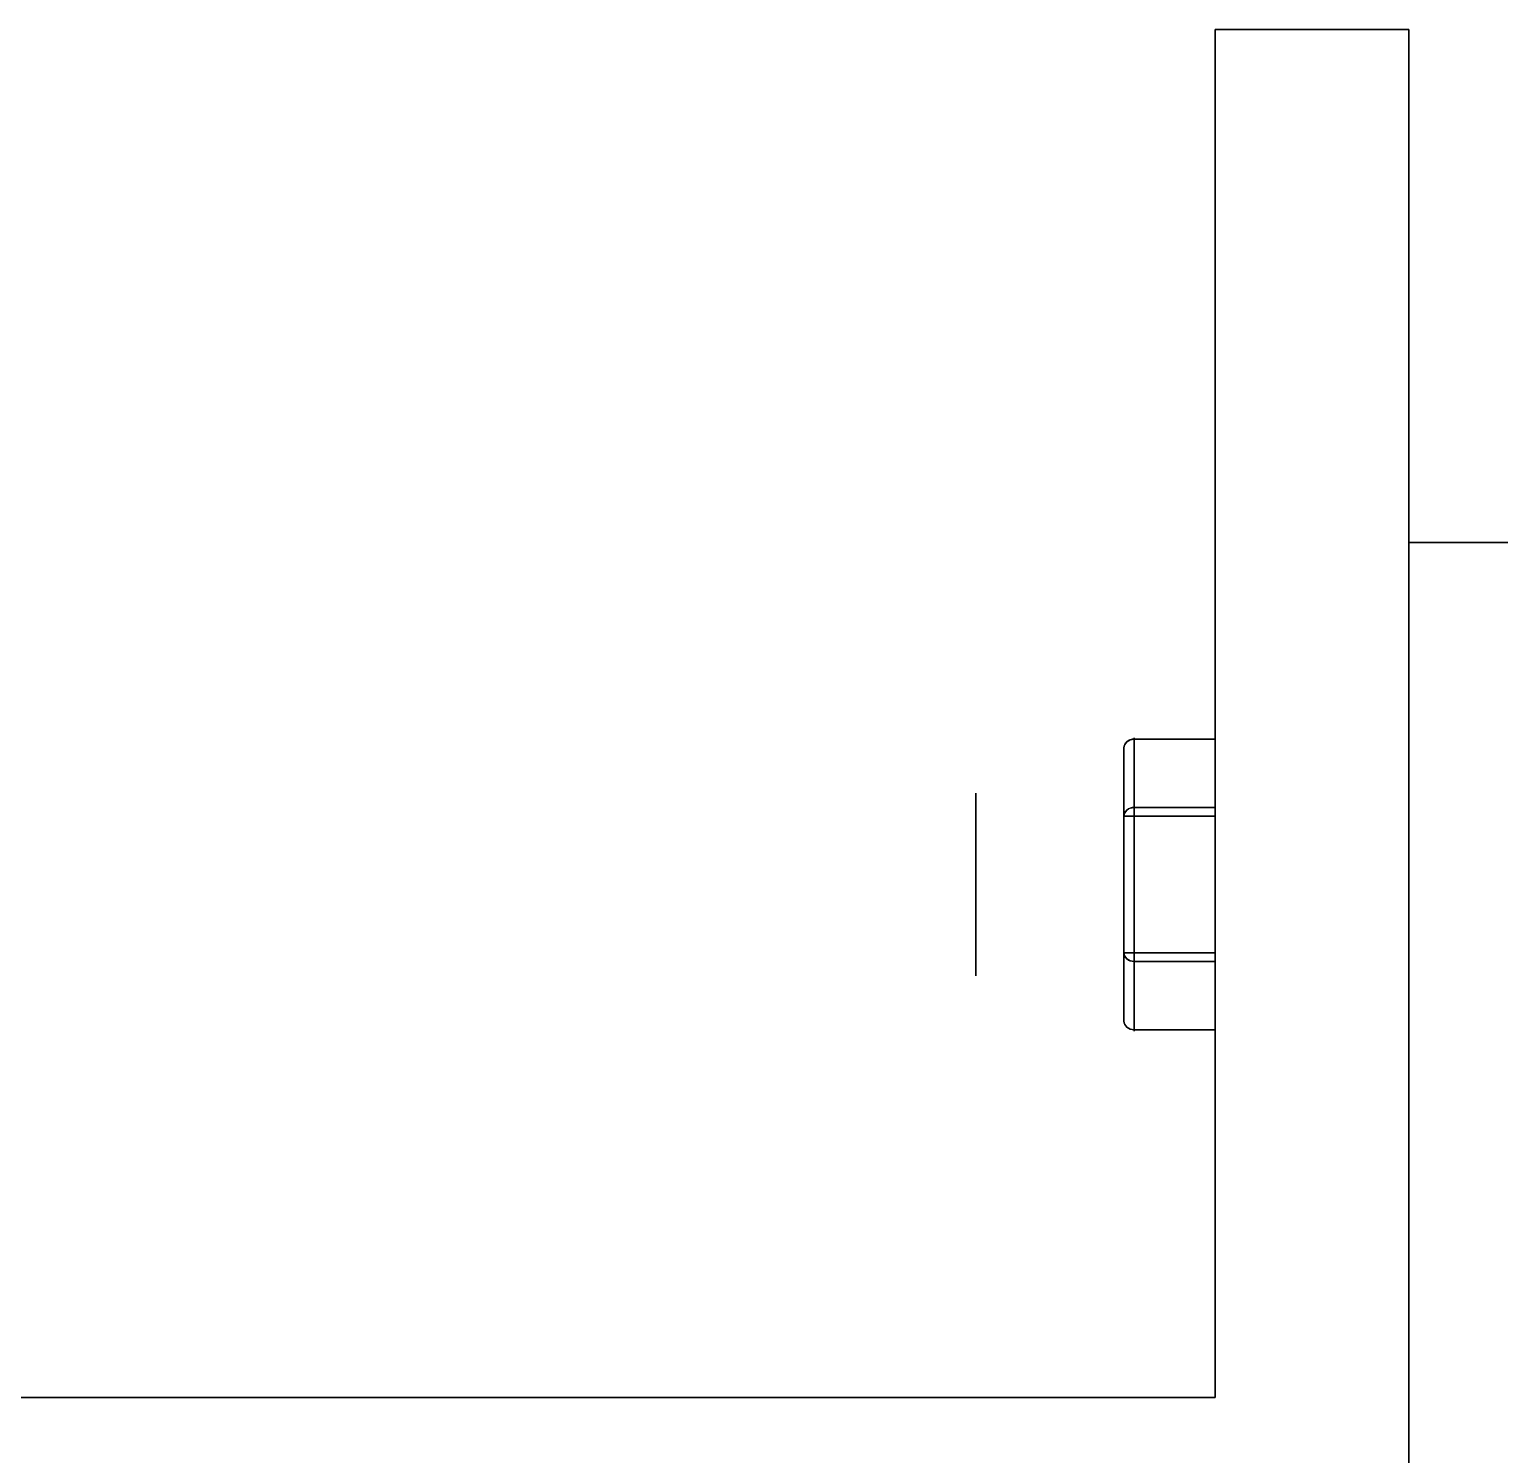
# Model space of a CAD drawing. Header units: millimetres. Extents: x -125 to 1811, y -680 to 320.
# Drawn here: x 4 to 132.9, y 0 to 125 of the extents above; entities that cross this region are included whole.
import ezdxf

# ---------------------------------------------------------------- set-up
doc = ezdxf.new("R2010")
doc.units = ezdxf.units.MM
doc.header["$MEASUREMENT"] = 0

msp = doc.modelspace()

# ---------------------------------------------------------------- linework, layer by layer
for p, q in [((125, 125, 1000), (108, 125, 1000)), ((108, 125), (125, 125)), ((108, 125, 1000), (108, 125)), ((108, 5), (108, 125)), ((108, 125), (125, 125)), ((108, 5, 1000), (108, 125, 1000)), ((108, 125, 1000), (125, 125, 1000)), ((108, 125), (108, 125, 1000)), ((108, 125, 1000), (108, 5, 1000)), ((108, 5), (108, 125)), ((125, 125), (125, 125, 1000)), ((125, 125), (125, -125)), ((125, 125, 1000), (125, -125, 1000)), ((125, -125, 1000), (125, 125, 1000)), ((125, 125), (125, -125)), ((125, 125, 1000), (125, 125)), ((125, 80, 425), (125, -80, 425)), ((136.9, 80, 425), (125, 80, 425)), ((125, 80, 425), (136.9, 80, 425)), ((125, 80, 665), (125, 80, 425)), ((137, 80, 665), (125, 80, 665)), ((125, -80, 665), (125, 80, 665)), ((125, 80, 665), (137, 80, 665)), ((125, -80, 425), (125, 80, 425)), ((125, 80, 665), (125, -80, 665)), ((125, 80, 425), (125, 80, 665)), ((100, 61.98, 625), (100, 55.99, 635.38)), ((100, 61.98, 465), (100, 55.99, 475.38)), ((100, 55.99, 454.62), (100, 61.98, 465)), ((100, 55.99, 475.38), (100, 61.98, 465)), ((100, 61.98, 465), (100, 55.99, 454.62)), ((100, 61.98, 505), (100, 55.99, 515.38)), ((100, 55.99, 494.62), (100, 61.98, 505)), ((100, 55.99, 515.38), (100, 61.98, 505)), ((100, 61.98, 505), (100, 55.99, 494.62)), ((100, 55.99, 534.62), (100, 61.98, 545)), ((100, 61.98, 545), (100, 55.99, 555.38)), ((100, 55.99, 614.62), (100, 61.98, 625)), ((100, 55.99, 635.38), (100, 61.98, 625)), ((100, 61.98, 625), (100, 55.99, 614.62)), ((100, 55.99, 574.62), (100, 61.98, 585)), ((100, 55.99, 595.38), (100, 61.98, 585)), ((100, 61.98, 585), (100, 55.99, 574.62)), ((100, 55.99, 555.38), (100, 61.98, 545)), ((100, 61.98, 545), (100, 55.99, 534.62)), ((100, 61.98, 585), (100, 55.99, 595.38)), ((108, 62.75, 464.56), (100.88, 62.75, 464.56)), ((100.88, 62.75, 464.56), (100.88, 56.75, 454.18)), ((108, 62.75, 624.56), (100.88, 62.75, 624.56)), ((100.88, 62.75, 624.56), (100.88, 56.75, 614.18)), ((100.88, 56.75, 635.82), (100.88, 62.75, 625.44)), ((100.88, 62.75, 625.44), (108, 62.75, 625.44)), ((108, 62.75, 624.56), (100.88, 62.75, 624.56)), ((100.88, 56.75, 475.82), (100.88, 62.75, 465.44)), ((100.88, 62.75, 465.44), (108, 62.75, 465.44)), ((100.88, 62.75, 465.44), (108, 62.75, 465.44)), ((108, 62.75, 464.56), (100.88, 62.75, 464.56)), ((100.88, 56.75, 475.82), (100.88, 62.75, 465.44)), ((100.88, 62.75, 464.56), (100.88, 56.75, 454.18)), ((100.88, 62.75, 505.44), (108, 62.75, 505.44)), ((108, 62.75, 504.56), (100.88, 62.75, 504.56)), ((108, 62.75, 504.56), (100.88, 62.75, 504.56)), ((100.88, 62.75, 504.56), (100.88, 56.75, 494.18)), ((100.88, 56.75, 515.82), (100.88, 62.75, 505.44)), ((100.88, 62.75, 505.44), (108, 62.75, 505.44)), ((100.88, 62.75, 545.44), (108, 62.75, 545.44)), ((108, 62.75, 544.56), (100.88, 62.75, 544.56)), ((100.88, 56.75, 515.82), (100.88, 62.75, 505.44)), ((100.88, 62.75, 504.56), (100.88, 56.75, 494.18)), ((108, 62.75, 544.56), (100.88, 62.75, 544.56)), ((100.88, 62.75, 544.56), (100.88, 56.75, 534.18)), ((100.88, 56.75, 555.82), (100.88, 62.75, 545.44)), ((100.88, 62.75, 545.44), (108, 62.75, 545.44)), ((100.88, 62.75, 544.56), (100.88, 56.75, 534.18)), ((100.88, 56.75, 555.82), (100.88, 62.75, 545.44)), ((100.88, 62.75, 585.44), (108, 62.75, 585.44)), ((108, 62.75, 584.56), (100.88, 62.75, 584.56)), ((100.88, 62.75, 624.56), (100.88, 56.75, 614.18)), ((100.88, 56.75, 595.82), (100.88, 62.75, 585.44)), ((100.88, 62.75, 585.44), (108, 62.75, 585.44)), ((108, 62.75, 584.56), (100.88, 62.75, 584.56)), ((100.88, 62.75, 584.56), (100.88, 56.75, 574.18)), ((100.88, 56.75, 635.82), (100.88, 62.75, 625.44)), ((100.88, 62.75, 625.44), (108, 62.75, 625.44)), ((100.88, 62.75, 584.56), (100.88, 56.75, 574.18)), ((100.88, 56.75, 595.82), (100.88, 62.75, 585.44)), ((108, 56.75, 454.18), (108, 62.75, 464.56)), ((108, 56.75, 614.18), (108, 62.75, 624.56)), ((108, 62.75, 465.44), (108, 56.75, 475.82)), ((108, 56.75, 494.18), (108, 62.75, 504.56)), ((108, 62.75, 505.44), (108, 56.75, 515.82)), ((108, 56.75, 534.18), (108, 62.75, 544.56)), ((108, 62.75, 545.44), (108, 56.75, 555.82)), ((108, 62.75, 585.44), (108, 56.75, 595.82)), ((108, 56.75, 574.18), (108, 62.75, 584.56)), ((108, 62.75, 625.44), (108, 56.75, 635.82)), ((108, 56.75, 555.82), (108, 62.75, 545.44)), ((108, 62.75, 544.56), (108, 56.75, 534.18)), ((108, 56.75, 635.82), (108, 62.75, 625.44)), ((108, 62.75, 624.56), (108, 56.75, 614.18)), ((108, 56.75, 475.82), (108, 62.75, 465.44)), ((108, 62.75, 464.56), (108, 56.75, 454.18)), ((108, 56.75, 595.82), (108, 62.75, 585.44)), ((108, 62.75, 584.56), (108, 56.75, 574.18)), ((108, 56.75, 515.82), (108, 62.75, 505.44)), ((108, 62.75, 504.56), (108, 56.75, 494.18)), ((100.88, 56.75, 454.18), (108, 56.75, 454.18)), ((100.88, 56.75, 614.18), (108, 56.75, 614.18)), ((108, 56.75, 475.82), (100.88, 56.75, 475.82)), ((108, 56.75, 475.82), (100.88, 56.75, 475.82)), ((100.88, 56.75, 454.18), (108, 56.75, 454.18)), ((108, 56.75, 515.82), (100.88, 56.75, 515.82)), ((100.88, 56.75, 494.18), (108, 56.75, 494.18)), ((100.88, 56.75, 494.18), (108, 56.75, 494.18)), ((108, 56.75, 515.82), (100.88, 56.75, 515.82)), ((100.88, 56.75, 534.18), (108, 56.75, 534.18)), ((108, 56.75, 555.82), (100.88, 56.75, 555.82)), ((100.88, 56.75, 534.18), (108, 56.75, 534.18)), ((108, 56.75, 555.82), (100.88, 56.75, 555.82)), ((108, 56.75, 595.82), (100.88, 56.75, 595.82)), ((108, 56.75, 595.82), (100.88, 56.75, 595.82)), ((100.88, 56.75, 574.18), (108, 56.75, 574.18)), ((100.88, 56.75, 574.18), (108, 56.75, 574.18)), ((108, 56.75, 635.82), (100.88, 56.75, 635.82)), ((108, 56.75, 635.82), (100.88, 56.75, 635.82)), ((100.88, 56.75, 614.18), (108, 56.75, 614.18)), ((100, 44.01, 475.38), (100, 55.99, 475.38)), ((100, 55.99, 454.62), (100, 44.01, 454.62)), ((100, 44.01, 454.62), (100, 55.99, 454.62)), ((100, 55.99, 515.38), (100, 44.01, 515.38)), ((100, 44.01, 494.62), (100, 55.99, 494.62)), ((100, 44.01, 534.62), (100, 55.99, 534.62)), ((100, 44.01, 515.38), (100, 55.99, 515.38)), ((100, 55.99, 494.62), (100, 44.01, 494.62)), ((100, 55.99, 555.38), (100, 44.01, 555.38)), ((100, 55.99, 635.38), (100, 44.01, 635.38)), ((100, 44.01, 614.62), (100, 55.99, 614.62)), ((100, 44.01, 635.38), (100, 55.99, 635.38)), ((100, 55.99, 614.62), (100, 44.01, 614.62)), ((100, 44.01, 574.62), (100, 55.99, 574.62)), ((100, 44.01, 595.38), (100, 55.99, 595.38)), ((100, 55.99, 574.62), (100, 44.01, 574.62)), ((100, 44.01, 555.38), (100, 55.99, 555.38)), ((100, 55.99, 534.62), (100, 44.01, 534.62)), ((100, 55.99, 595.38), (100, 44.01, 595.38)), ((100, 55.99, 475.38), (100, 44.01, 475.38)), ((100.88, 55.99, 476.26), (108, 55.99, 476.26)), ((100.88, 44.01, 476.26), (100.88, 55.99, 476.26)), ((100.88, 55.99, 476.26), (108, 55.99, 476.26)), ((100.88, 55.99, 453.74), (100.88, 44.01, 453.74)), ((108, 55.99, 453.74), (100.88, 55.99, 453.74)), ((100.88, 55.99, 453.74), (100.88, 44.01, 453.74)), ((108, 55.99, 453.74), (100.88, 55.99, 453.74)), ((100.88, 44.01, 516.26), (100.88, 55.99, 516.26)), ((100.88, 55.99, 516.26), (108, 55.99, 516.26)), ((100.88, 55.99, 516.26), (108, 55.99, 516.26)), ((100.88, 55.99, 493.74), (100.88, 44.01, 493.74)), ((108, 55.99, 493.74), (100.88, 55.99, 493.74)), ((100.88, 44.01, 556.26), (100.88, 55.99, 556.26)), ((100.88, 55.99, 556.26), (108, 55.99, 556.26)), ((100.88, 55.99, 533.74), (100.88, 44.01, 533.74)), ((108, 55.99, 533.74), (100.88, 55.99, 533.74)), ((108, 55.99, 493.74), (100.88, 55.99, 493.74)), ((100.88, 44.01, 516.26), (100.88, 55.99, 516.26)), ((100.88, 55.99, 493.74), (100.88, 44.01, 493.74)), ((100.88, 55.99, 533.74), (100.88, 44.01, 533.74)), ((108, 55.99, 533.74), (100.88, 55.99, 533.74)), ((100.88, 55.99, 556.26), (108, 55.99, 556.26)), ((100.88, 44.01, 556.26), (100.88, 55.99, 556.26)), ((100.88, 44.01, 596.26), (100.88, 55.99, 596.26)), ((100.88, 55.99, 596.26), (108, 55.99, 596.26)), ((100.88, 55.99, 596.26), (108, 55.99, 596.26)), ((100.88, 44.01, 636.26), (100.88, 55.99, 636.26)), ((100.88, 55.99, 573.74), (100.88, 44.01, 573.74)), ((108, 55.99, 573.74), (100.88, 55.99, 573.74)), ((100.88, 55.99, 613.74), (100.88, 44.01, 613.74)), ((108, 55.99, 573.74), (100.88, 55.99, 573.74)), ((100.88, 55.99, 613.74), (100.88, 44.01, 613.74)), ((108, 55.99, 613.74), (100.88, 55.99, 613.74)), ((100.88, 44.01, 636.26), (100.88, 55.99, 636.26)), ((100.88, 55.99, 636.26), (108, 55.99, 636.26)), ((100.88, 55.99, 636.26), (108, 55.99, 636.26)), ((100.88, 55.99, 573.74), (100.88, 44.01, 573.74)), ((108, 55.99, 613.74), (100.88, 55.99, 613.74)), ((100.88, 44.01, 596.26), (100.88, 55.99, 596.26)), ((100.88, 44.01, 476.26), (100.88, 55.99, 476.26)), ((108, 55.99, 476.26), (108, 44.01, 476.26)), ((108, 44.01, 453.74), (108, 55.99, 453.74)), ((108, 55.99, 516.26), (108, 44.01, 516.26)), ((108, 44.01, 493.74), (108, 55.99, 493.74)), ((108, 55.99, 556.26), (108, 44.01, 556.26)), ((108, 44.01, 533.74), (108, 55.99, 533.74)), ((108, 55.99, 596.26), (108, 44.01, 596.26)), ((108, 44.01, 573.74), (108, 55.99, 573.74)), ((108, 44.01, 613.74), (108, 55.99, 613.74)), ((108, 55.99, 636.26), (108, 44.01, 636.26)), ((108, 44.01, 556.26), (108, 55.99, 556.26)), ((108, 55.99, 533.74), (108, 44.01, 533.74)), ((108, 44.01, 636.26), (108, 55.99, 636.26)), ((108, 55.99, 613.74), (108, 44.01, 613.74)), ((108, 44.01, 476.26), (108, 55.99, 476.26)), ((108, 55.99, 453.74), (108, 44.01, 453.74)), ((108, 44.01, 596.26), (108, 55.99, 596.26)), ((108, 55.99, 573.74), (108, 44.01, 573.74)), ((108, 44.01, 516.26), (108, 55.99, 516.26)), ((108, 55.99, 493.74), (108, 44.01, 493.74)), ((100, 44.01, 635.38), (100, 38.02, 625)), ((100, 38.02, 625), (100, 44.01, 614.62)), ((100, 44.01, 475.38), (100, 38.02, 465)), ((100, 38.02, 465), (100, 44.01, 454.62)), ((100, 38.02, 465), (100, 44.01, 475.38)), ((100, 44.01, 454.62), (100, 38.02, 465)), ((100, 38.02, 505), (100, 44.01, 494.62)), ((100, 44.01, 515.38), (100, 38.02, 505)), ((100, 38.02, 545), (100, 44.01, 534.62)), ((100, 38.02, 505), (100, 44.01, 515.38)), ((100, 44.01, 494.62), (100, 38.02, 505)), ((100, 44.01, 555.38), (100, 38.02, 545)), ((100, 38.02, 625), (100, 44.01, 635.38)), ((100, 44.01, 614.62), (100, 38.02, 625)), ((100, 44.01, 595.38), (100, 38.02, 585)), ((100, 38.02, 585), (100, 44.01, 595.38)), ((100, 44.01, 574.62), (100, 38.02, 585)), ((100, 38.02, 545), (100, 44.01, 555.38)), ((100, 44.01, 534.62), (100, 38.02, 545)), ((100, 38.02, 585), (100, 44.01, 574.62)), ((108, 44.01, 476.26), (100.88, 44.01, 476.26)), ((100.88, 44.01, 453.74), (108, 44.01, 453.74)), ((108, 44.01, 516.26), (100.88, 44.01, 516.26)), ((100.88, 44.01, 493.74), (108, 44.01, 493.74)), ((108, 44.01, 516.26), (100.88, 44.01, 516.26)), ((100.88, 44.01, 493.74), (108, 44.01, 493.74)), ((108, 44.01, 556.26), (100.88, 44.01, 556.26)), ((100.88, 44.01, 533.74), (108, 44.01, 533.74)), ((100.88, 44.01, 533.74), (108, 44.01, 533.74)), ((108, 44.01, 556.26), (100.88, 44.01, 556.26)), ((108, 44.01, 596.26), (100.88, 44.01, 596.26)), ((108, 44.01, 596.26), (100.88, 44.01, 596.26)), ((100.88, 44.01, 573.74), (108, 44.01, 573.74)), ((100.88, 44.01, 573.74), (108, 44.01, 573.74)), ((100.88, 44.01, 613.74), (108, 44.01, 613.74)), ((108, 44.01, 636.26), (100.88, 44.01, 636.26)), ((108, 44.01, 636.26), (100.88, 44.01, 636.26)), ((100.88, 44.01, 613.74), (108, 44.01, 613.74)), ((108, 44.01, 476.26), (100.88, 44.01, 476.26)), ((100.88, 44.01, 453.74), (108, 44.01, 453.74)), ((100.88, 37.25, 625.44), (100.88, 43.25, 635.82)), ((100.88, 43.25, 635.82), (108, 43.25, 635.82)), ((100.88, 43.25, 614.18), (100.88, 37.25, 624.56)), ((108, 43.25, 614.18), (100.88, 43.25, 614.18)), ((100.88, 37.25, 625.44), (100.88, 43.25, 635.82)), ((100.88, 43.25, 614.18), (100.88, 37.25, 624.56)), ((100.88, 43.25, 454.18), (100.88, 37.25, 464.56)), ((108, 43.25, 454.18), (100.88, 43.25, 454.18)), ((100.88, 37.25, 465.44), (100.88, 43.25, 475.82)), ((100.88, 43.25, 454.18), (100.88, 37.25, 464.56)), ((108, 43.25, 494.18), (100.88, 43.25, 494.18)), ((100.88, 43.25, 494.18), (100.88, 37.25, 504.56)), ((108, 43.25, 494.18), (100.88, 43.25, 494.18)), ((100.88, 37.25, 505.44), (100.88, 43.25, 515.82)), ((100.88, 43.25, 515.82), (108, 43.25, 515.82)), ((100.88, 43.25, 515.82), (108, 43.25, 515.82)), ((100.88, 43.25, 494.18), (100.88, 37.25, 504.56)), ((100.88, 37.25, 545.44), (100.88, 43.25, 555.82)), ((100.88, 43.25, 555.82), (108, 43.25, 555.82)), ((108, 43.25, 534.18), (100.88, 43.25, 534.18)), ((100.88, 43.25, 555.82), (108, 43.25, 555.82)), ((100.88, 37.25, 505.44), (100.88, 43.25, 515.82)), ((100.88, 43.25, 534.18), (100.88, 37.25, 544.56)), ((100.88, 43.25, 534.18), (100.88, 37.25, 544.56)), ((108, 43.25, 534.18), (100.88, 43.25, 534.18)), ((100.88, 37.25, 545.44), (100.88, 43.25, 555.82)), ((100.88, 43.25, 595.82), (108, 43.25, 595.82)), ((108, 43.25, 574.18), (100.88, 43.25, 574.18)), ((100.88, 37.25, 585.44), (100.88, 43.25, 595.82)), ((100.88, 43.25, 595.82), (108, 43.25, 595.82)), ((100.88, 43.25, 574.18), (100.88, 37.25, 584.56)), ((108, 43.25, 574.18), (100.88, 43.25, 574.18)), ((100.88, 37.25, 585.44), (100.88, 43.25, 595.82)), ((100.88, 43.25, 635.82), (108, 43.25, 635.82)), ((100.88, 43.25, 574.18), (100.88, 37.25, 584.56)), ((108, 43.25, 614.18), (100.88, 43.25, 614.18)), ((100.88, 37.25, 465.44), (100.88, 43.25, 475.82)), ((100.88, 43.25, 475.82), (108, 43.25, 475.82)), ((100.88, 43.25, 475.82), (108, 43.25, 475.82)), ((108, 43.25, 454.18), (100.88, 43.25, 454.18)), ((108, 43.25, 635.82), (108, 37.25, 625.44)), ((108, 37.25, 624.56), (108, 43.25, 614.18)), ((108, 37.25, 464.56), (108, 43.25, 454.18)), ((108, 37.25, 504.56), (108, 43.25, 494.18)), ((108, 43.25, 515.82), (108, 37.25, 505.44)), ((108, 43.25, 555.82), (108, 37.25, 545.44)), ((108, 37.25, 544.56), (108, 43.25, 534.18)), ((108, 43.25, 595.82), (108, 37.25, 585.44)), ((108, 37.25, 584.56), (108, 43.25, 574.18)), ((108, 43.25, 475.82), (108, 37.25, 465.44)), ((108, 37.25, 545.44), (108, 43.25, 555.82)), ((108, 43.25, 534.18), (108, 37.25, 544.56)), ((108, 37.25, 625.44), (108, 43.25, 635.82)), ((108, 43.25, 614.18), (108, 37.25, 624.56)), ((108, 37.25, 465.44), (108, 43.25, 475.82)), ((108, 43.25, 454.18), (108, 37.25, 464.56)), ((108, 37.25, 585.44), (108, 43.25, 595.82)), ((108, 43.25, 574.18), (108, 37.25, 584.56)), ((108, 37.25, 505.44), (108, 43.25, 515.82)), ((108, 43.25, 494.18), (108, 37.25, 504.56)), ((108, 37.25, 625.44), (100.88, 37.25, 625.44)), ((100.88, 37.25, 624.56), (108, 37.25, 624.56)), ((100.88, 37.25, 464.56), (108, 37.25, 464.56)), ((100.88, 37.25, 504.56), (108, 37.25, 504.56)), ((108, 37.25, 505.44), (100.88, 37.25, 505.44)), ((100.88, 37.25, 504.56), (108, 37.25, 504.56)), ((108, 37.25, 505.44), (100.88, 37.25, 505.44)), ((108, 37.25, 545.44), (100.88, 37.25, 545.44)), ((108, 37.25, 545.44), (100.88, 37.25, 545.44)), ((100.88, 37.25, 544.56), (108, 37.25, 544.56)), ((100.88, 37.25, 544.56), (108, 37.25, 544.56)), ((108, 37.25, 585.44), (100.88, 37.25, 585.44)), ((108, 37.25, 585.44), (100.88, 37.25, 585.44)), ((100.88, 37.25, 584.56), (108, 37.25, 584.56)), ((100.88, 37.25, 584.56), (108, 37.25, 584.56)), ((108, 37.25, 625.44), (100.88, 37.25, 625.44)), ((100.88, 37.25, 624.56), (108, 37.25, 624.56)), ((108, 37.25, 465.44), (100.88, 37.25, 465.44)), ((100.88, 37.25, 464.56), (108, 37.25, 464.56)), ((108, 37.25, 465.44), (100.88, 37.25, 465.44)), ((-108, 5), (108, 5)), ((-108, 5, 1000), (108, 5, 1000)), ((108, 5, 1000), (-108, 5, 1000)), ((-108, 5), (108, 5)), ((108, 5), (108, 5, 1000)), ((108, 5, 1000), (108, 5))]:
    msp.add_line(p, q)
at = {"extrusion": (-1, 0, 0)}
for centre in [(-50, 625, -87), (-50, 505, -87), (-50, 465, -87), (-50, 545, -87), (-50, 585, -87)]:
    msp.add_circle(centre, 8, dxfattribs=at)
at = {"extrusion": (-3.02223e-10, -0.5, 0.866025)}
for centre in [(100.88, 366.18, 510.28), (100.88, 346.18, 475.63)]:
    msp.add_arc(centre, 0.882, 90, 180, dxfattribs=at)
at = {"extrusion": (-1.4058e-10, 0.5, 0.866025)}
msp.add_arc((-100.88, 258.82, 572.26), 0.882, 270, 360, dxfattribs=at)
at = {"extrusion": (2.66724e-13, 0.5, -0.866025)}
msp.add_arc((-100.88, 366.18, -510.28), 0.882, 360, 90, dxfattribs=at)
at = {"extrusion": (-3.02088e-10, -0.5, 0.866025)}
for centre in [(100.88, 286.18, 371.71), (100.88, 306.18, 406.35)]:
    msp.add_arc(centre, 0.882, 90, 180, dxfattribs=at)
at = {"extrusion": (-1.40445e-10, 0.5, 0.866025)}
msp.add_arc((-100.88, 178.82, 433.69), 0.882, 270, 0, dxfattribs=at)
at = {"extrusion": (-2.66811e-15, 0.5, -0.866025)}
msp.add_arc((-100.88, 286.18, -371.71), 0.882, 0, 90, dxfattribs=at)
at = {"extrusion": (-3.02088e-10, -0.5, -0.866025)}
for centre in [(100.88, 178.82, -433.69), (100.88, 198.82, -468.33)]:
    msp.add_arc(centre, 0.882, 180, 270, dxfattribs=at)
at = {"extrusion": (-1.40541e-10, 0.5, 0.866025)}
msp.add_arc((-100.88, 198.82, 468.33), 0.882, 270, 0, dxfattribs=at)
at = {"extrusion": (8.86499e-14, 0.5, -0.866025)}
msp.add_arc((-100.88, 306.18, -406.35), 0.882, 360, 90, dxfattribs=at)
at = {"extrusion": (-3.02223e-10, -0.5, -0.866025)}
msp.add_arc((100.88, 218.82, -502.97), 0.882, 180, 270, dxfattribs=at)
at = {"extrusion": (-1.40312e-10, 0.5, 0.866025)}
msp.add_arc((-100.88, 218.82, 502.97), 0.882, 270, 0, dxfattribs=at)
at = {"extrusion": (-2.21195e-14, 0.5, -0.866025)}
msp.add_arc((-100.88, 326.18, -440.99), 0.882, 0, 90, dxfattribs=at)
at = {"extrusion": (-3.01953e-10, -0.5, 0.866025)}
msp.add_arc((100.88, 326.18, 440.99), 0.882, 90, 180, dxfattribs=at)
at = {"extrusion": (-3.01954e-10, -0.5, -0.866025)}
for centre in [(100.88, 258.82, -572.26), (100.88, 238.82, -537.62)]:
    msp.add_arc(centre, 0.882, 180, 270, dxfattribs=at)
at = {"extrusion": (-1.40588e-10, 0.5, 0.866025)}
msp.add_arc((-100.88, 238.82, 537.62), 0.882, 270, 360, dxfattribs=at)
at = {"extrusion": (-2.44433e-14, 0.5, -0.866025)}
msp.add_arc((-100.88, 346.18, -475.63), 0.882, 0, 90, dxfattribs=at)
at = {"extrusion": (1, -1.20214e-13, -8.4415e-24)}
for centre in [(61.98, 625, 100.88), (61.98, 465, 100.88)]:
    msp.add_arc(centre, 0.882, 330, 30, dxfattribs=at)
at = {"extrusion": (-1, -1.20214e-13, -8.4415e-24)}
for centre in [(-61.98, 625, -100.88), (-61.98, 465, -100.88)]:
    msp.add_arc(centre, 0.882, 150, 210, dxfattribs=at)
at = {"extrusion": (1, -1.20214e-13, -8.43957e-24)}
for centre in [(61.98, 505, 100.88), (61.98, 585, 100.88)]:
    msp.add_arc(centre, 0.882, 330, 30, dxfattribs=at)
at = {"extrusion": (1, -1.20214e-13, -8.43763e-24)}
msp.add_arc((61.98, 545, 100.88), 0.882, 330, 30, dxfattribs=at)
at = {"extrusion": (-1, -1.20214e-13, -8.43957e-24)}
for centre in [(-61.98, 505, -100.88), (-61.98, 585, -100.88)]:
    msp.add_arc(centre, 0.882, 150, 210, dxfattribs=at)
at = {"extrusion": (-1, 1.20214e-13, 8.43763e-24)}
msp.add_arc((-61.98, 545, -100.88), 0.882, 150, 210, dxfattribs=at)
at = {"extrusion": (-1, 1.20214e-13, 8.4415e-24)}
for centre in [(-61.98, 625, -108), (-61.98, 545, -108), (-61.98, 585, -108), (-61.98, 545, -108), (-61.98, 625, -108), (-61.98, 585, -108)]:
    msp.add_arc(centre, 0.882, 150, 210, dxfattribs=at)
at = {"extrusion": (-1, 0, 0)}
for centre, radius, start, end in [((-61.98, 465, -108), 0.882, 150, 210), ((-61.98, 505, -108), 0.882, 150, 210), ((-61.98, 465, -108), 0.882, 150, 210), ((-61.98, 505, -108), 0.882, 150, 210), ((-55.99, 635.38, -100.88), 0.882, 120.771, 150), ((-55.99, 475.38, -100.88), 0.882, 120.771, 150), ((-55.99, 494.62, -100.88), 0.882, 210, 240.771), ((-55.99, 534.62, -100.88), 0.882, 210, 240.771), ((-55.99, 555.38, -100.88), 0.882, 120.771, 150), ((-55.99, 614.62, -100.88), 0.882, 210, 240.771), ((-55.99, 454.62, -100.88), 0.882, 210, 240.771), ((-55.99, 475.38, -108), 0.882, 90, 150), ((-55.99, 454.62, -108), 0.882, 210, 270), ((-55.99, 494.62, -108), 0.882, 210, 270), ((-55.99, 534.62, -108), 0.882, 210, 270), ((-55.99, 555.38, -108), 0.882, 90, 150), ((-55.99, 595.38, -108), 0.882, 90, 150), ((-55.99, 574.62, -108), 0.882, 210, 270), ((-55.99, 614.62, -108), 0.882, 210, 270), ((-55.99, 555.38, -108), 0.882, 90, 150), ((-55.99, 534.62, -108), 0.882, 210, 270), ((-55.99, 614.62, -108), 0.882, 210, 270), ((-55.99, 475.38, -108), 0.882, 90, 150), ((-55.99, 454.62, -108), 0.882, 210, 270), ((-55.99, 595.38, -108), 0.882, 90, 150), ((-55.99, 574.62, -108), 0.882, 210, 270), ((-55.99, 494.62, -108), 0.882, 210, 270), ((-55.99, 475.38, -100.88), 0.882, 90, 120.771), ((-55.99, 494.62, -100.88), 0.882, 240.771, 270), ((-55.99, 534.62, -100.88), 0.882, 240.771, 270), ((-50, 465, -100), 8, 90, 118.2456), ((-50, 625, -100), 8, 90, 118.2456), ((-50, 505, -100), 8, 90, 118.2456), ((-50, 625, -100), 8, 271.5335, 21.0753), ((-44.01, 534.62, -100.88), 0.882, 270, 306.5202), ((-44.01, 454.62, -100.88), 0.882, 270, 306.5202), ((-44.01, 555.38, -100.88), 0.882, 66.5202, 90), ((-44.01, 475.38, -100.88), 0.882, 66.5202, 90), ((-44.01, 494.62, -108), 0.882, 270, 330), ((-44.01, 515.38, -108), 0.882, 30, 90), ((-44.01, 534.62, -108), 0.882, 270, 330), ((-44.01, 555.38, -108), 0.882, 30, 90), ((-44.01, 595.38, -108), 0.882, 30, 90), ((-44.01, 635.38, -108), 0.882, 30, 90), ((-44.01, 614.62, -108), 0.882, 270, 330), ((-44.01, 475.38, -108), 0.882, 30, 90), ((-44.01, 454.62, -108), 0.882, 270, 330), ((-44.01, 555.38, -108), 0.882, 30, 90), ((-44.01, 534.62, -108), 0.882, 270, 330), ((-44.01, 635.38, -108), 0.882, 30, 90), ((-44.01, 614.62, -108), 0.882, 270, 330), ((-44.01, 475.38, -108), 0.882, 30, 90), ((-44.01, 454.62, -108), 0.882, 270, 330), ((-44.01, 595.38, -108), 0.882, 30, 90), ((-44.01, 574.62, -108), 0.882, 270, 330), ((-44.01, 515.38, -108), 0.882, 30, 90), ((-44.01, 494.62, -108), 0.882, 270, 330), ((-44.01, 475.38, -100.88), 0.882, 30, 66.5202), ((-44.01, 494.62, -100.88), 0.882, 306.5202, 330), ((-44.01, 534.62, -100.88), 0.882, 306.5202, 330), ((-44.01, 614.62, -100.88), 0.882, 306.5202, 330), ((-44.01, 454.62, -100.88), 0.882, 306.5202, 330), ((-38.02, 465, -100.88), 0.882, 9.4895, 30), ((-38.02, 625, -100.88), 0.882, 330, 9.4895), ((-38.02, 625, -100.88), 0.882, 9.4895, 30), ((-38.02, 585, -100.88), 0.882, 330, 9.4895), ((-38.02, 505, -108), 0.882, 330, 30), ((-38.02, 545, -108), 0.882, 330, 30), ((-38.02, 625, -108), 0.882, 330, 30), ((-38.02, 465, -108), 0.882, 330, 30), ((-38.02, 545, -108), 0.882, 330, 30), ((-38.02, 625, -108), 0.882, 330, 30), ((-38.02, 465, -108), 0.882, 330, 30), ((-38.02, 505, -108), 0.882, 330, 30)]:
    msp.add_arc(centre, radius, start, end, dxfattribs=at)
at = {"extrusion": (1, 0, 0)}
for centre, start, end in [((50, 465, 100), 270, 90), ((50, 505, 100), 270, 90), ((50, 585, 100), 270, 90), ((50, 545, 100), 270, 90), ((50, 625, 100), 90, 270)]:
    msp.add_arc(centre, 8, start, end, dxfattribs=at)
at = {"extrusion": (1, -3.55271e-15, 2.36658e-29)}
msp.add_arc((50, 625, 100), 8, 270, 90, dxfattribs=at)
at = {"extrusion": (-1, -2.4455e-15, 2.78372e-15)}
for centre in [(-50, 465, -100), (-50, 625, -100), (-50, 505, -100), (-50, 545, -100), (-50, 585, -100)]:
    msp.add_arc(centre, 8, 271.5335, 172.717, dxfattribs=at)
at = {"extrusion": (3.02216e-10, 0.5, -0.866025)}
for centre in [(-100.88, 366.18, -522.26), (-100.88, 306.18, -418.33), (-100.88, 326.18, -452.97), (-100.88, 346.18, -487.62)]:
    msp.add_arc(centre, 0.882, 360, 90, dxfattribs=at)
at = {"extrusion": (-5.73212e-14, -0.5, 0.866025)}
msp.add_arc((100.88, 366.18, 522.26), 0.882, 90, 180, dxfattribs=at)
at = {"extrusion": (-9.67834e-14, -0.5, 0.866025)}
msp.add_arc((100.88, 286.18, 383.69), 0.882, 90, 180, dxfattribs=at)
at = {"extrusion": (3.02121e-10, 0.5, -0.866025)}
msp.add_arc((-100.88, 286.18, -383.69), 0.882, 360, 90, dxfattribs=at)
at = {"extrusion": (3.01986e-10, 0.5, 0.866025)}
msp.add_arc((-100.88, 178.82, 421.71), 0.882, 270, 0, dxfattribs=at)
at = {"extrusion": (3.01851e-10, 0.5, 0.866025)}
msp.add_arc((-100.88, 198.82, 456.35), 0.882, 270, 360, dxfattribs=at)
at = {"extrusion": (-6.53686e-14, -0.5, 0.866025)}
for centre in [(100.88, 306.18, 418.33), (100.88, 326.18, 452.97), (100.88, 346.18, 487.62)]:
    msp.add_arc(centre, 0.882, 90, 180, dxfattribs=at)
at = {"extrusion": (-3.0193e-10, -0.5, -0.866025)}
msp.add_arc((100.88, 198.82, -456.35), 0.882, 180, 270, dxfattribs=at)
at = {"extrusion": (-3.01835e-10, -0.5, -0.866025)}
for centre in [(100.88, 218.82, -490.99), (100.88, 258.82, -560.28), (100.88, 238.82, -525.63)]:
    msp.add_arc(centre, 0.882, 180, 270, dxfattribs=at)
at = {"extrusion": (3.01947e-10, 0.5, 0.866025)}
for centre in [(-100.88, 218.82, 490.99), (-100.88, 238.82, 525.63)]:
    msp.add_arc(centre, 0.882, 270, 360, dxfattribs=at)
at = {"extrusion": (3.02216e-10, 0.5, 0.866025)}
msp.add_arc((-100.88, 258.82, 560.28), 0.882, 270, 0, dxfattribs=at)
at = {"extrusion": (-3.01986e-10, -0.5, -0.866025)}
msp.add_arc((100.88, 178.82, -421.71), 0.882, 180, 270, dxfattribs=at)
at = {"extrusion": (1, 6.0107e-14, 1.04108e-13)}
for centre in [(55.99, 475.38, 100.88), (55.99, 515.38, 100.88), (55.99, 555.38, 100.88), (55.99, 595.38, 100.88)]:
    msp.add_arc(centre, 0.882, 30, 90, dxfattribs=at)
at = {"extrusion": (1, 6.0107e-14, -1.04108e-13)}
for centre in [(55.99, 454.62, 100.88), (55.99, 494.62, 100.88), (55.99, 534.62, 100.88), (55.99, 574.62, 100.88), (55.99, 614.62, 100.88)]:
    msp.add_arc(centre, 0.882, 270, 330, dxfattribs=at)
at = {"extrusion": (-1, -3.54455e-13, -3.49717e-13)}
for centre in [(-55.99, 515.38, -100.88), (-55.99, 595.38, -100.88)]:
    msp.add_arc(centre, 0.882, 120.771, 150, dxfattribs=at)
at = {"extrusion": (1, 1.61056e-14, 6.0107e-14)}
for centre, start, end in [((55.99, 635.38, 100.88), 30, 90), ((44.01, 454.62, 100.88), 210, 270)]:
    msp.add_arc(centre, 0.882, start, end, dxfattribs=at)
at = {"extrusion": (-1, 3.15731e-13, -3.20009e-13)}
msp.add_arc((-55.99, 574.62, -100.88), 0.882, 210, 240.771, dxfattribs=at)
at = {"extrusion": (-1, 6.0107e-14, 1.04108e-13)}
msp.add_arc((-55.99, 515.38, -108), 0.882, 90, 150, dxfattribs=at)
msp.add_arc((-55.99, 515.38, -108), 0.882, 90, 150, dxfattribs=at)
at = {"extrusion": (-1, -6.0107e-14, -1.04108e-13)}
for centre, start, end in [((-55.99, 635.38, -108), 90, 150), ((-55.99, 635.38, -108), 90, 150), ((-44.01, 574.62, -108), 270, 330)]:
    msp.add_arc(centre, 0.882, start, end, dxfattribs=at)
at = {"extrusion": (-3.02092e-10, 1, 6.32436e-14)}
msp.add_arc((-100.88, 635.38, 55.99), 0.882, 0, 90, dxfattribs=at)
at = {"extrusion": (-3.02081e-10, 1, 3.57496e-14)}
msp.add_arc((-100.88, 475.38, 55.99), 0.882, 0, 90, dxfattribs=at)
at = {"extrusion": (0, -1, 0)}
for centre, start, end in [((100.88, 454.62, -55.99), 180, 270), ((100.88, 494.62, -55.99), 180, 270), ((100.88, 534.62, -55.99), 180, 270), ((100.88, 614.62, -55.99), 180, 270), ((100.88, 574.62, -55.99), 180, 270), ((100.88, 475.38, -55.99), 90, 180)]:
    msp.add_arc(centre, 0.882, start, end, dxfattribs=at)
at = {"extrusion": (6.73535e-14, -1, -1.07618e-13)}
msp.add_arc((100.88, 515.38, -55.99), 0.882, 90, 180, dxfattribs=at)
at = {"extrusion": (-3.02132e-10, 1, 1.59473e-13)}
msp.add_arc((-100.88, 515.38, 55.99), 0.882, 0, 90, dxfattribs=at)
at = {"extrusion": (0, 1, 0)}
for centre, start, end in [((-100.88, 494.62, 55.99), 270, 0), ((-100.88, 534.62, 55.99), 270, 0), ((-100.88, 614.62, 55.99), 270, 0), ((-100.88, 574.62, 55.99), 270, 0), ((-100.88, 454.62, 55.99), 270, 0), ((-100.88, 515.38, 44.01), 0, 90), ((-100.88, 555.38, 44.01), 0, 90), ((-100.88, 635.38, 44.01), 0, 90), ((-100.88, 595.38, 44.01), 0, 90), ((-100.88, 475.38, 44.01), 0, 90)]:
    msp.add_arc(centre, 0.882, start, end, dxfattribs=at)
at = {"extrusion": (1.13884e-14, -1, -2.7494e-14)}
for centre in [(100.88, 555.38, -55.99), (100.88, 595.38, -55.99)]:
    msp.add_arc(centre, 0.882, 90, 180, dxfattribs=at)
at = {"extrusion": (-3.02096e-10, 1, 9.87904e-14)}
for centre in [(-100.88, 555.38, 55.99), (-100.88, 595.38, 55.99)]:
    msp.add_arc(centre, 0.882, 0, 90, dxfattribs=at)
at = {"extrusion": (1.70826e-14, -1, -4.12411e-14)}
msp.add_arc((100.88, 635.38, -55.99), 0.882, 90, 180, dxfattribs=at)
at = {"extrusion": (-1, -1.1927e-13, -4.33435e-13)}
for centre in [(-55.99, 635.38, -100.88), (-55.99, 515.38, -100.88), (-55.99, 555.38, -100.88), (-55.99, 595.38, -100.88)]:
    msp.add_arc(centre, 0.882, 90, 120.771, dxfattribs=at)
at = {"extrusion": (-1, 1.25636e-13, -4.81825e-13)}
for centre in [(-55.99, 614.62, -100.88), (-55.99, 454.62, -100.88)]:
    msp.add_arc(centre, 0.882, 240.771, 270, dxfattribs=at)
at = {"extrusion": (-1, -1.25636e-13, 4.81825e-13)}
msp.add_arc((-55.99, 574.62, -100.88), 0.882, 240.771, 270, dxfattribs=at)
at = {"extrusion": (-1, 1.0958e-14, 2.86341e-14)}
for centre in [(-50, 545, -100), (-50, 585, -100)]:
    msp.add_arc(centre, 8, 90, 118.2456, dxfattribs=at)
at = {"extrusion": (1, 3.55271e-15, -2.52435e-29)}
for centre in [(50, 465, 100), (50, 505, 100), (50, 585, 100), (50, 545, 100)]:
    msp.add_arc(centre, 8, 90, 270, dxfattribs=at)
at = {"extrusion": (-1, -3.55271e-15, 1.26218e-29)}
for centre in [(-50, 465, -100), (-50, 505, -100), (-50, 545, -100), (-50, 585, -100)]:
    msp.add_arc(centre, 8, 271.5335, 21.0753, dxfattribs=at)
at = {"extrusion": (3.02235e-10, -0.5, -0.866025)}
for centre in [(100.88, 279.57, -572.26), (100.88, 219.57, -468.33), (100.88, 239.57, -502.97), (100.88, 259.57, -537.62)]:
    msp.add_arc(centre, 0.882, 90, 180, dxfattribs=at)
at = {"extrusion": (3.02235e-10, -0.5, 0.866025)}
msp.add_arc((100.88, 345.43, 510.28), 0.882, 180, 270, dxfattribs=at)
at = {"extrusion": (3.0214e-10, -0.5, -0.866025)}
msp.add_arc((100.88, 199.57, -433.69), 0.882, 90, 180, dxfattribs=at)
at = {"extrusion": (3.02005e-10, -0.5, 0.866025)}
msp.add_arc((100.88, 265.43, 371.71), 0.882, 180, 270, dxfattribs=at)
at = {"extrusion": (1.70826e-14, 1, 4.12411e-14)}
for centre in [(-100.88, 454.62, 44.01), (-100.88, 614.62, 44.01)]:
    msp.add_arc(centre, 0.882, 270, 0, dxfattribs=at)
at = {"extrusion": (-3.01963e-10, 0.5, 0.866025)}
for centre in [(-100.88, 219.57, 468.33), (-100.88, 239.57, 502.97), (-100.88, 259.57, 537.62), (-100.88, 239.57, 490.99)]:
    msp.add_arc(centre, 0.882, 360, 90, dxfattribs=at)
at = {"extrusion": (-5.6942e-15, -1, 1.3747e-14)}
for centre in [(100.88, 515.38, -44.01), (100.88, 635.38, -44.01), (100.88, 555.38, -44.01), (100.88, 595.38, -44.01), (100.88, 475.38, -44.01)]:
    msp.add_arc(centre, 0.882, 90, 180, dxfattribs=at)
at = {"extrusion": (3.01871e-10, -0.5, 0.866025)}
msp.add_arc((100.88, 285.43, 406.35), 0.882, 180, 270, dxfattribs=at)
at = {"extrusion": (3.01966e-10, -0.5, 0.866025)}
for centre in [(100.88, 305.43, 440.99), (100.88, 325.43, 475.63)]:
    msp.add_arc(centre, 0.882, 180, 270, dxfattribs=at)
at = {"extrusion": (-3.02058e-10, -1, 1.92385e-14)}
msp.add_arc((100.88, 494.62, -44.01), 0.882, 180, 270, dxfattribs=at)
at = {"extrusion": (1.70673e-13, 0.5, -0.866025)}
msp.add_arc((-100.88, 285.43, -406.35), 0.882, 270, 360, dxfattribs=at)
at = {"extrusion": (-2.51354e-14, 1, -3.31882e-14)}
msp.add_arc((-100.88, 494.62, 44.01), 0.882, 270, 0, dxfattribs=at)
at = {"extrusion": (3.08296e-14, 1, 4.69353e-14)}
for centre in [(-100.88, 534.62, 44.01), (-100.88, 574.62, 44.01)]:
    msp.add_arc(centre, 0.882, 270, 0, dxfattribs=at)
at = {"extrusion": (-3.02059e-10, -1, -3.81082e-14)}
msp.add_arc((100.88, 534.62, -44.01), 0.882, 180, 270, dxfattribs=at)
at = {"extrusion": (2.38838e-14, 0.5, -0.866025)}
msp.add_arc((-100.88, 305.43, -440.99), 0.882, 270, 0, dxfattribs=at)
at = {"extrusion": (-3.02233e-10, 0.5, 0.866025)}
for centre in [(-100.88, 279.57, 572.26), (-100.88, 279.57, 560.28), (-100.88, 259.57, 525.63)]:
    msp.add_arc(centre, 0.882, 360, 90, dxfattribs=at)
at = {"extrusion": (-3.02095e-10, -1, -4.14438e-14)}
for centre in [(100.88, 614.62, -44.01), (100.88, 574.62, -44.01), (100.88, 454.62, -44.01)]:
    msp.add_arc(centre, 0.882, 180, 270, dxfattribs=at)
at = {"extrusion": (3.11049e-13, 0.5, -0.866025)}
msp.add_arc((-100.88, 345.43, -510.28), 0.882, 270, 360, dxfattribs=at)
at = {"extrusion": (4.16999e-14, 0.5, -0.866025)}
msp.add_arc((-100.88, 325.43, -475.63), 0.882, 270, 0, dxfattribs=at)
at = {"extrusion": (2.10135e-13, 0.5, -0.866025)}
msp.add_arc((-100.88, 265.43, -371.71), 0.882, 270, 0, dxfattribs=at)
at = {"extrusion": (-3.02058e-10, 0.5, 0.866025)}
msp.add_arc((-100.88, 199.57, 433.69), 0.882, 360, 90, dxfattribs=at)
at = {"extrusion": (1, -1.61056e-14, -6.0107e-14)}
msp.add_arc((44.01, 494.62, 100.88), 0.882, 210, 270, dxfattribs=at)
at = {"extrusion": (1, -6.0107e-14, 1.04108e-13)}
for centre in [(44.01, 515.38, 100.88), (44.01, 555.38, 100.88), (44.01, 595.38, 100.88), (44.01, 635.38, 100.88), (44.01, 475.38, 100.88)]:
    msp.add_arc(centre, 0.882, 90, 150, dxfattribs=at)
at = {"extrusion": (-1, -2.36814e-13, 7.50507e-13)}
msp.add_arc((-44.01, 515.38, -100.88), 0.882, 66.5202, 90, dxfattribs=at)
at = {"extrusion": (1, -4.40014e-14, -4.40014e-14)}
for centre in [(44.01, 534.62, 100.88), (44.01, 574.62, 100.88)]:
    msp.add_arc(centre, 0.882, 210, 270, dxfattribs=at)
at = {"extrusion": (-1, -1.00242e-13, -3.03814e-13)}
msp.add_arc((-44.01, 494.62, -100.88), 0.882, 270, 306.5202, dxfattribs=at)
at = {"extrusion": (-1, -1.56698e-13, 7.54023e-13)}
msp.add_arc((-44.01, 635.38, -100.88), 0.882, 66.5202, 90, dxfattribs=at)
at = {"extrusion": (-1, 1.00242e-13, 3.03814e-13)}
msp.add_arc((-44.01, 614.62, -100.88), 0.882, 270, 306.5202, dxfattribs=at)
at = {"extrusion": (-1, 4.97303e-14, 3.1477e-13)}
msp.add_arc((-44.01, 574.62, -100.88), 0.882, 270, 306.5202, dxfattribs=at)
at = {"extrusion": (-1, -7.65821e-14, 7.57538e-13)}
msp.add_arc((-44.01, 595.38, -100.88), 0.882, 66.5202, 90, dxfattribs=at)
at = {"extrusion": (1, 4.40014e-14, 4.40014e-14)}
msp.add_arc((44.01, 614.62, 100.88), 0.882, 210, 270, dxfattribs=at)
at = {"extrusion": (-1, 2.47734e-13, -2.00453e-13)}
msp.add_arc((-44.01, 515.38, -100.88), 0.882, 30, 66.5202, dxfattribs=at)
at = {"extrusion": (-1, 2.12989e-13, -2.38719e-13)}
msp.add_arc((-44.01, 635.38, -100.88), 0.882, 30, 66.5202, dxfattribs=at)
at = {"extrusion": (-1, -2.12989e-13, 2.38719e-13)}
msp.add_arc((-44.01, 555.38, -100.88), 0.882, 30, 66.5202, dxfattribs=at)
at = {"extrusion": (-1, -4.60723e-13, 4.39172e-13)}
msp.add_arc((-44.01, 595.38, -100.88), 0.882, 30, 66.5202, dxfattribs=at)
at = {"extrusion": (-1, 6.17756e-13, 4.45091e-13)}
msp.add_arc((-44.01, 574.62, -100.88), 0.882, 306.5202, 330, dxfattribs=at)
at = {"extrusion": (-3.01963e-10, 0.5, -0.866025)}
for centre in [(-100.88, 345.43, -522.26), (-100.88, 325.43, -487.62)]:
    msp.add_arc(centre, 0.882, 270, 360, dxfattribs=at)
at = {"extrusion": (-1.40649e-10, -0.5, 0.866025)}
msp.add_arc((100.88, 265.43, 383.69), 0.882, 180, 270, dxfattribs=at)
at = {"extrusion": (-2.01399e-14, -0.5, -0.866025)}
msp.add_arc((100.88, 199.57, -421.71), 0.882, 90, 180, dxfattribs=at)
at = {"extrusion": (-3.02098e-10, 0.5, 0.866025)}
for centre in [(-100.88, 199.57, 421.71), (-100.88, 219.57, 456.35)]:
    msp.add_arc(centre, 0.882, 360, 90, dxfattribs=at)
at = {"extrusion": (-3.02098e-10, 0.5, -0.866025)}
for centre in [(-100.88, 265.43, -383.69), (-100.88, 285.43, -418.33)]:
    msp.add_arc(centre, 0.882, 270, 360, dxfattribs=at)
at = {"extrusion": (-1.40552e-10, -0.5, 0.866025)}
msp.add_arc((100.88, 285.43, 418.33), 0.882, 180, 270, dxfattribs=at)
at = {"extrusion": (-8.79614e-14, -0.5, -0.866025)}
msp.add_arc((100.88, 219.57, -456.35), 0.882, 90, 180, dxfattribs=at)
at = {"extrusion": (-3.02233e-10, 0.5, -0.866025)}
msp.add_arc((-100.88, 305.43, -452.97), 0.882, 270, 0, dxfattribs=at)
at = {"extrusion": (-1.4061e-10, -0.5, 0.866025)}
msp.add_arc((100.88, 305.43, 452.97), 0.882, 180, 270, dxfattribs=at)
at = {"extrusion": (-1.29102e-13, -0.5, -0.866025)}
msp.add_arc((100.88, 239.57, -490.99), 0.882, 90, 180, dxfattribs=at)
at = {"extrusion": (-1.40416e-10, -0.5, 0.866025)}
msp.add_arc((100.88, 345.43, 522.26), 0.882, 180, 270, dxfattribs=at)
at = {"extrusion": (1.47649e-13, -0.5, -0.866025)}
msp.add_arc((100.88, 279.57, -560.28), 0.882, 90, 180, dxfattribs=at)
at = {"extrusion": (-1.40606e-10, -0.5, 0.866025)}
msp.add_arc((100.88, 325.43, 487.62), 0.882, 180, 270, dxfattribs=at)
at = {"extrusion": (6.87252e-14, -0.5, -0.866025)}
msp.add_arc((100.88, 259.57, -525.63), 0.882, 90, 180, dxfattribs=at)
at = {"extrusion": (-1, -2.6963e-13, -4.87826e-14)}
msp.add_arc((-38.02, 465, -100.88), 0.882, 330, 9.4895, dxfattribs=at)
at = {"extrusion": (1, 1.20214e-13, -8.43763e-24)}
for centre in [(38.02, 505, 100.88), (38.02, 545, 100.88)]:
    msp.add_arc(centre, 0.882, 150, 210, dxfattribs=at)
at = {"extrusion": (-1, -2.56804e-13, -9.49098e-14)}
msp.add_arc((-38.02, 505, -100.88), 0.882, 330, 9.4895, dxfattribs=at)
at = {"extrusion": (-1, -9.03596e-13, 4.20445e-13)}
msp.add_arc((-38.02, 505, -100.88), 0.882, 9.4895, 30, dxfattribs=at)
at = {"extrusion": (-1, 2.6963e-13, 4.87826e-14)}
msp.add_arc((-38.02, 545, -100.88), 0.882, 330, 9.4895, dxfattribs=at)
at = {"extrusion": (-1, 9.49098e-13, -3.40663e-13)}
msp.add_arc((-38.02, 545, -100.88), 0.882, 9.4895, 30, dxfattribs=at)
at = {"extrusion": (1, -1.20214e-13, 8.43957e-24)}
for centre in [(38.02, 585, 100.88), (38.02, 625, 100.88), (38.02, 465, 100.88)]:
    msp.add_arc(centre, 0.882, 150, 210, dxfattribs=at)
at = {"extrusion": (-1, -9.49098e-13, 3.40663e-13)}
msp.add_arc((-38.02, 585, -100.88), 0.882, 9.4895, 30, dxfattribs=at)
at = {"extrusion": (-1, -1.20214e-13, 8.44344e-24)}
msp.add_arc((-38.02, 585, -108), 0.882, 330, 30, dxfattribs=at)
msp.add_arc((-38.02, 585, -108), 0.882, 330, 30, dxfattribs=at)

doc.saveas('drawing.dxf')
